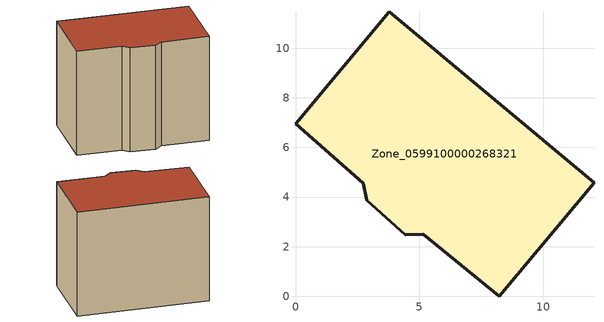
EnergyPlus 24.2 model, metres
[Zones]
Zone_0599100000268321
 floor ground (C_G): 4.42,2.48 2.87,3.86 2.73,4.55 0,6.96 3.78,11.47 12.04,4.58 8.22,0 5.16,2.49 z0
 wall outside (C_F): 2.87,3.86 4.42,2.48 5.16,2.49 8.22,0 12.04,4.58 3.78,11.47 0,6.96 2.73,4.55 2.87,3.86 z0:8.93
 roof outside (C_R): 3.78,11.47 0,6.96 2.73,4.55 2.87,3.86 4.42,2.48 5.16,2.49 8.22,0 12.04,4.58 z8.93
[BUILDING]
Pand.0599100000268321: North Axis=0; Terrain=City; Loads Convergence Tolerance Value=0.04; Temperature Convergence Tolerance Value=0.4; Solar Distribution=FullExterior; Maximum Number of Warmup Days=25; Minimum Number of Warmup Days=1
[Site:Location]
Rotterdam.The.Hague.AP_ZH_NLD Design_Conditions: Latitude=51.96; Longitude=4.45; Time Zone=1; Elevation=-4.5
[SITE:GROUNDTEMPERATURE:BUILDINGSURFACE]
18, 18, 18, 18, 18, 18, 18, 18, 18, 18, 18, 18
[MATERIAL] Thermal Absorptance=0.9; Solar Absorptance=0.7; Visible Absorptance=0.7
Name | Roughness | Thickness | Conductivity | Density | Specific Heat
G.TI.1946 | MediumSmooth | 0.15 | 1 | 540 | 1210
F.TI.1946 | Rough | 0.3 | 0.857143 | 1920 | 840
R.TI.1946 | MediumRough | 0.2 | 0.1 | 1500 | 1000
[CONSTRUCTION]
C_G: G.TI.1946
C_F: F.TI.1946
C_R: R.TI.1946
[ZONE]
Zone_0599100000268321: Type=1; Multiplier=1; Ceiling Height=Autocalculate; Volume=Autocalculate; Floor Area=autocalculate; Part of Total Floor Area=Yes
[ZONEINFILTRATION:DESIGNFLOWRATE]
Infil_Zone_0599100000268321: Zone or ZoneList or Space or SpaceList=Zone_0599100000268321; Schedule=AlwaysOn; Design Flow Rate Calculation Method=Flow/Area; Flow Rate per Floor Area=0.003; Constant Term Coefficient=1; Temperature Term Coefficient=0; Velocity Term Coefficient=0; Velocity Squared Term Coefficient=0
[HVACTEMPLATE:ZONE:IDEALLOADSAIRSYSTEM]
Zone_0599100000268321: Maximum Heating Supply Air Temperature=50; Minimum Cooling Supply Air Temperature=13; Maximum Heating Supply Air Humidity Ratio=0.0156; Minimum Cooling Supply Air Humidity Ratio=0.0077; Heating Limit=NoLimit; Cooling Limit=NoLimit; Dehumidification Control Type=ConstantSensibleHeatRatio; Cooling Sensible Heat Ratio=0.7; Dehumidification Setpoint=60; Humidification Control Type=None; Humidification Setpoint=30; Outdoor Air Method=None; Outdoor Air Flow Rate per Person=0.00944; Outdoor Air Flow Rate per Zone Floor Area=0; Outdoor Air Flow Rate per Zone=0; Demand Controlled Ventilation Type=None; Outdoor Air Economizer Type=NoEconomizer; Heat Recovery Type=None; Sensible Heat Recovery Effectiveness=0.7; Latent Heat Recovery Effectiveness=0.65
[ZONECONTROL:THERMOSTAT]
ThermostatControl_Zone_0599100000268321: Zone or ZoneList=Zone_0599100000268321; Control Type Schedule=DualSetpointControlType; Control 1=Thermostat_Zone_0599100000268321; Temperature Difference Between Cutout And Setpoint=0
[THERMOSTATSETPOINT:DUALSETPOINT]
Thermostat_Zone_0599100000268321: Heating Setpoint Temperature Schedule=HeatingSetpoint_Zone_0599100000268321; Cooling Setpoint Temperature Schedule=CoolingSetpoint_Zone_0599100000268321
[SCHEDULE:COMPACT]
HeatingSetpoint_Zone_0599100000268321: Through: 12/31, For: AllDays, Until: 24:00, 21
CoolingSetpoint_Zone_0599100000268321: Through: 12/31, For: AllDays, Until: 24:00, 24
DualSetpointControlType: Through: 12/31, For: AllDays, Until: 24:00, 4
AlwaysOn: Through: 12/31, For: AllDays, Until: 24:00, 1
